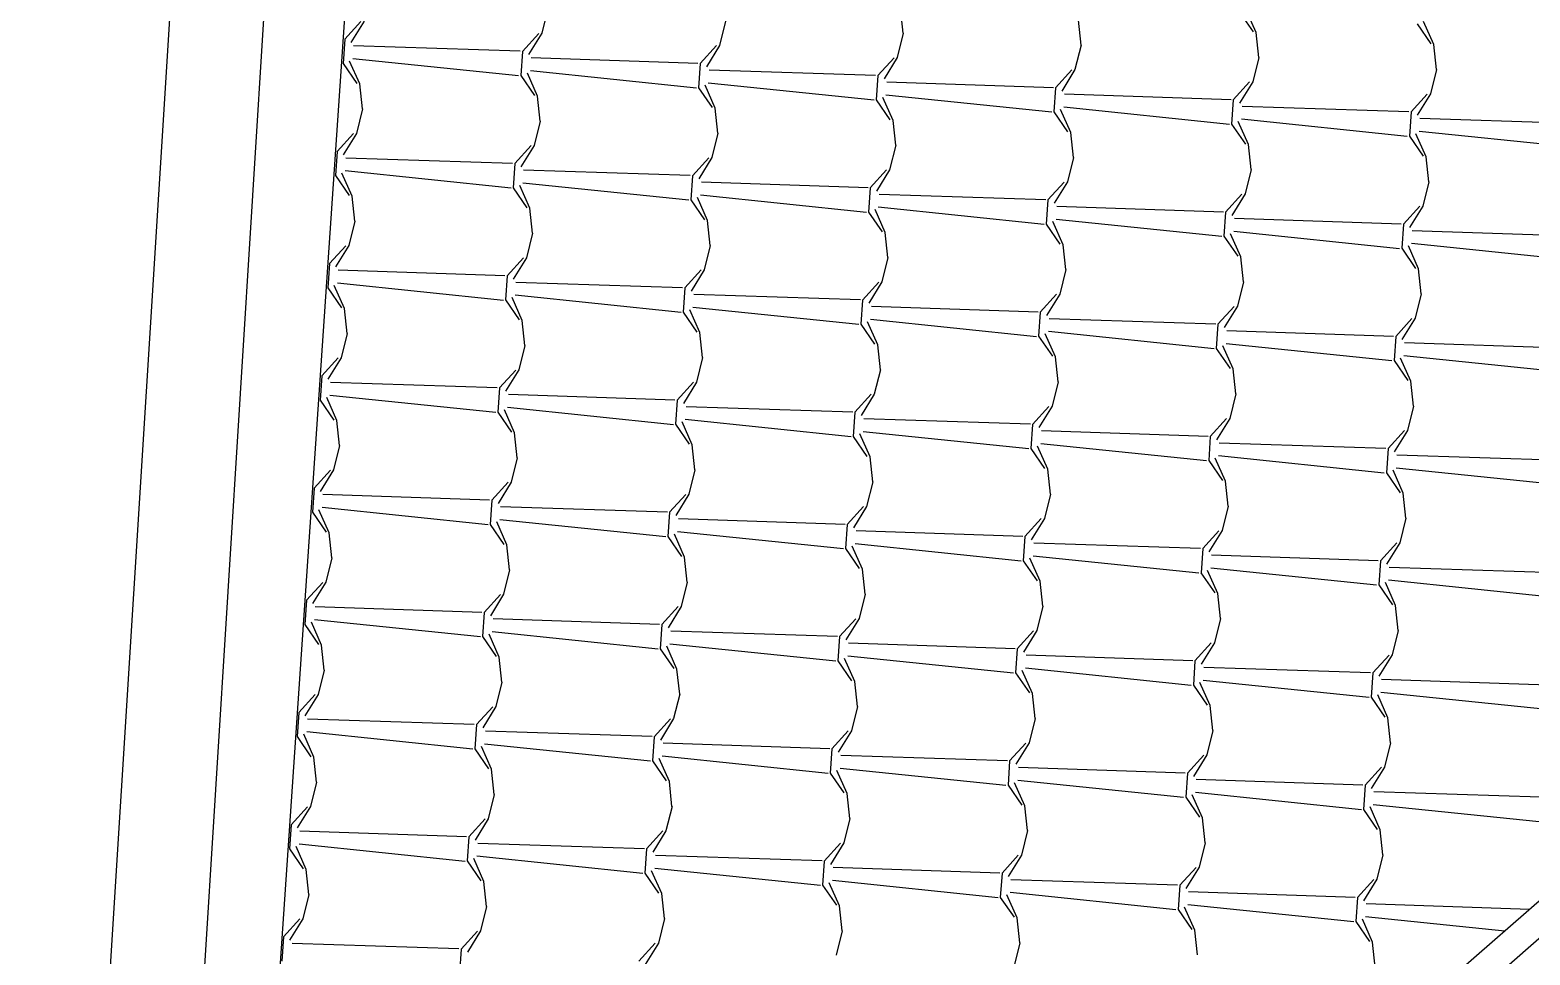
# Model space of a CAD drawing. Extents: x 1037 to 14540, y 1034 to 18285.
# Drawn here: x 5880 to 6200, y 1534.3 to 1731.7 of the extents above; entities that cross this region are included whole.
import ezdxf

# ---------------------------------------------------------------- set-up
doc = ezdxf.new("R2010")
doc.units = 0
doc.header["$LTSCALE"] = 100
doc.header["$MEASUREMENT"] = 0
doc.layers.get('0').update_dxf_attribs({"color": 240, "linetype": 'CONTINUOUS'})
doc.layers.add('proiezioni', color=252, linetype='CONTINUOUS')
doc.layers.add('retini copertura', color=32, linetype='CONTINUOUS')

# ---------------------------------------------------------------- blocks, each defined once
blk = doc.blocks.new('*X1851')
at = {"color": 0}
for p, q in [((6.5109, 17.3488), (6.4981, 17.2968)), ((7.2692, 17.2971), (7.2635, 17.3505)), ((8.0217, 17.2988), (8, 17.3478)), ((6.0775, 17.284), (6.1123, 17.3223)), ((6.119, 17.3226), (6.0908, 17.277)), ((6.8901, 17.323), (6.8772, 17.2709)), ((7.6483, 17.2713), (7.6426, 17.3246)), ((7.9859, 17.3426), (8.0152, 17.3)), ((8.365, 17.3168), (8.3943, 17.2741)), ((8.4009, 17.2729), (8.3791, 17.3219)), ((6.0775, 17.2841), (6.074, 17.2325)), ((6.4566, 17.2582), (6.4914, 17.2965)), ((6.4981, 17.2968), (6.4699, 17.2512)), ((7.2692, 17.2971), (7.2563, 17.2451)), ((8.0274, 17.2454), (8.0218, 17.2988)), ((6.0964, 17.2707), (6.452, 17.259)), ((6.4566, 17.2582), (6.4531, 17.2066)), ((6.8357, 17.2323), (6.8705, 17.2706)), ((6.8772, 17.2709), (6.849, 17.2253)), ((7.6483, 17.2713), (7.6354, 17.2192)), ((8.4066, 17.2196), (8.4009, 17.2729)), ((6.074, 17.2324), (6.1032, 17.1898)), ((6.1098, 17.1886), (6.0881, 17.2376)), ((6.0948, 17.2431), (6.4486, 17.2065)), ((6.4739, 17.2173), (6.8277, 17.1806)), ((6.4756, 17.2449), (6.8311, 17.2331)), ((6.8357, 17.2323), (6.8322, 17.1807)), ((6.8547, 17.219), (7.2102, 17.2073)), ((7.2149, 17.2065), (7.2496, 17.2447)), ((7.2563, 17.2451), (7.2281, 17.1994)), ((7.594, 17.1806), (7.6288, 17.2189)), ((7.6354, 17.2192), (7.6072, 17.1736)), ((8.0274, 17.2454), (8.0146, 17.1933)), ((8.4066, 17.2196), (8.3937, 17.1675)), ((6.1155, 17.1353), (6.1098, 17.1886)), ((6.4531, 17.2066), (6.4824, 17.1639)), ((6.4889, 17.1627), (6.4672, 17.2118)), ((6.8681, 17.1369), (6.8463, 17.1859)), ((6.853, 17.1914), (7.2069, 17.1548)), ((7.2149, 17.2065), (7.2113, 17.1549)), ((7.2338, 17.1932), (7.5893, 17.1814)), ((7.9731, 17.1548), (8.0079, 17.193)), ((8.0146, 17.1934), (7.9864, 17.1477)), ((6.4946, 17.1094), (6.4889, 17.1627)), ((6.8322, 17.1807), (6.8615, 17.1381)), ((7.2113, 17.1549), (7.2406, 17.1122)), ((7.2472, 17.111), (7.2254, 17.1601)), ((7.2321, 17.1656), (7.586, 17.1289)), ((7.594, 17.1806), (7.5905, 17.129)), ((7.6129, 17.1673), (7.9685, 17.1556)), ((7.9731, 17.1548), (7.9696, 17.1032)), ((8.3522, 17.1289), (8.387, 17.1672)), ((8.3937, 17.1675), (8.3655, 17.1219)), ((6.1155, 17.1353), (6.1026, 17.0832)), ((6.8737, 17.0835), (6.8681, 17.1369)), ((7.5905, 17.129), (7.6197, 17.0864)), ((7.6263, 17.0852), (7.6045, 17.1342)), ((7.6113, 17.1397), (7.9651, 17.1031)), ((7.992, 17.1415), (8.3476, 17.1297)), ((8.3522, 17.1289), (8.3487, 17.0773)), ((6.4946, 17.1094), (6.4817, 17.0573)), ((7.2529, 17.0577), (7.2472, 17.111)), ((7.9696, 17.1032), (7.9988, 17.0605)), ((8.0054, 17.0593), (7.9837, 17.1083)), ((7.9904, 17.1139), (8.3442, 17.0772)), ((8.3695, 17.088), (8.7233, 17.0514)), ((8.3712, 17.1156), (8.7267, 17.1038)), ((6.0612, 17.0446), (6.096, 17.0829)), ((6.1026, 17.0832), (6.0744, 17.0376)), ((6.4403, 17.0187), (6.4751, 17.057)), ((6.4817, 17.0573), (6.4535, 17.0117)), ((6.8737, 17.0835), (6.8609, 17.0315)), ((7.2529, 17.0577), (7.24, 17.0056)), ((7.632, 17.0318), (7.6263, 17.0852)), ((8.0111, 17.006), (8.0054, 17.0593)), ((8.3487, 17.0773), (8.378, 17.0347)), ((8.3845, 17.0335), (8.3628, 17.0825)), ((6.0612, 17.0446), (6.0576, 16.993)), ((6.0801, 17.0313), (6.4357, 17.0195)), ((6.8194, 16.9929), (6.8542, 17.0312)), ((6.8609, 17.0315), (6.8327, 16.9859)), ((7.632, 17.0318), (7.6191, 16.9798)), ((8.3902, 16.9801), (8.3845, 17.0335)), ((6.0576, 16.993), (6.0869, 16.9504)), ((6.0935, 16.9492), (6.0717, 16.9982)), ((6.0785, 17.0037), (6.4323, 16.9671)), ((6.4403, 17.0188), (6.4368, 16.9672)), ((6.4592, 17.0054), (6.8148, 16.9937)), ((6.8194, 16.9929), (6.8159, 16.9413)), ((7.1985, 16.967), (7.2333, 17.0053)), ((7.24, 17.0056), (7.2118, 16.96)), ((8.0111, 17.006), (7.9982, 16.9539)), ((6.4368, 16.9671), (6.466, 16.9245)), ((6.4726, 16.9233), (6.4509, 16.9723)), ((6.4576, 16.9778), (6.8114, 16.9412)), ((6.8384, 16.9796), (7.1939, 16.9678)), ((7.1985, 16.967), (7.195, 16.9154)), ((7.5776, 16.9412), (7.6124, 16.9794)), ((7.6191, 16.9798), (7.5909, 16.9342)), ((8.3902, 16.9801), (8.3774, 16.928)), ((6.0992, 16.8958), (6.0935, 16.9491)), ((6.8159, 16.9413), (6.8451, 16.8986)), ((6.8517, 16.8974), (6.83, 16.9465)), ((6.8367, 16.952), (7.1905, 16.9153)), ((7.2175, 16.9537), (7.573, 16.942)), ((7.5776, 16.9412), (7.5741, 16.8896)), ((7.5966, 16.9279), (7.9521, 16.9161)), ((7.9568, 16.9153), (7.9916, 16.9536)), ((7.9982, 16.9539), (7.97, 16.9083)), ((8.3359, 16.8895), (8.3707, 16.9277)), ((8.3773, 16.9281), (8.3491, 16.8824)), ((6.0992, 16.8958), (6.0863, 16.8437)), ((6.4783, 16.87), (6.4726, 16.9233)), ((6.8574, 16.8441), (6.8517, 16.8974)), ((7.195, 16.9154), (7.2243, 16.8728)), ((7.2308, 16.8716), (7.2091, 16.9206)), ((7.2158, 16.9261), (7.5697, 16.8895)), ((7.5949, 16.9003), (7.9488, 16.8636)), ((7.9568, 16.9153), (7.9532, 16.8637)), ((7.9757, 16.902), (8.3312, 16.8903)), ((6.4783, 16.87), (6.4654, 16.8179)), ((7.2365, 16.8182), (7.2308, 16.8716)), ((7.5741, 16.8896), (7.6034, 16.8469)), ((7.61, 16.8457), (7.5882, 16.8948)), ((7.9532, 16.8637), (7.9825, 16.8211)), ((7.9891, 16.8199), (7.9673, 16.8689)), ((7.9741, 16.8744), (8.3279, 16.8378)), ((8.3359, 16.8895), (8.3324, 16.8379)), ((8.3548, 16.8762), (8.7104, 16.8644)), ((6.0448, 16.8052), (6.0796, 16.8434)), ((6.0863, 16.8438), (6.0581, 16.7981)), ((6.8574, 16.8441), (6.8445, 16.792)), ((7.6156, 16.7924), (7.61, 16.8457)), ((8.3324, 16.8379), (8.3616, 16.7952)), ((8.3682, 16.794), (8.3465, 16.843)), ((8.3532, 16.8486), (8.707, 16.8119)), ((6.0448, 16.8052), (6.0413, 16.7536)), ((6.424, 16.7793), (6.4587, 16.8176)), ((6.4654, 16.8179), (6.4372, 16.7723)), ((7.2365, 16.8182), (7.2237, 16.7662)), ((7.9948, 16.7665), (7.9891, 16.8199)), ((6.0638, 16.7919), (6.4193, 16.7801)), ((6.424, 16.7793), (6.4204, 16.7277)), ((6.8031, 16.7534), (6.8379, 16.7917)), ((6.8445, 16.792), (6.8163, 16.7464)), ((7.6157, 16.7924), (7.6028, 16.7403)), ((8.3739, 16.7407), (8.3682, 16.794)), ((6.0413, 16.7536), (6.0706, 16.7109)), ((6.0772, 16.7097), (6.0554, 16.7587)), ((6.0621, 16.7643), (6.416, 16.7276)), ((6.4413, 16.7384), (6.7951, 16.7018)), ((6.4429, 16.766), (6.7984, 16.7542)), ((6.8031, 16.7535), (6.7996, 16.7018)), ((6.822, 16.7401), (7.1776, 16.7284)), ((7.1822, 16.7276), (7.217, 16.7659)), ((7.2237, 16.7662), (7.1955, 16.7206)), ((7.5613, 16.7017), (7.5961, 16.74)), ((7.6028, 16.7403), (7.5746, 16.6947)), ((7.9948, 16.7665), (7.9819, 16.7145)), ((8.3739, 16.7407), (8.361, 16.6886)), ((6.0828, 16.6564), (6.0771, 16.7097)), ((6.4204, 16.7277), (6.4497, 16.6851)), ((6.4563, 16.6839), (6.4345, 16.7329)), ((6.8354, 16.658), (6.8136, 16.707)), ((6.8204, 16.7125), (7.1742, 16.6759)), ((7.1822, 16.7276), (7.1787, 16.676)), ((7.2011, 16.7143), (7.5567, 16.7025)), ((7.9404, 16.6759), (7.9752, 16.7141)), ((7.9819, 16.7145), (7.9537, 16.6689)), ((6.4619, 16.6305), (6.4563, 16.6838)), ((6.7995, 16.7018), (6.8288, 16.6592)), ((7.1787, 16.676), (7.2079, 16.6333)), ((7.2145, 16.6321), (7.1928, 16.6812)), ((7.1995, 16.6867), (7.5533, 16.65)), ((7.5613, 16.7017), (7.5578, 16.6501)), ((7.5803, 16.6884), (7.9358, 16.6767)), ((7.9404, 16.6759), (7.9369, 16.6243)), ((8.3196, 16.65), (8.3543, 16.6883)), ((8.361, 16.6886), (8.3328, 16.643)), ((6.0828, 16.6564), (6.07, 16.6043)), ((6.8411, 16.6047), (6.8354, 16.658)), ((7.5578, 16.6501), (7.5871, 16.6075)), ((7.5936, 16.6063), (7.5719, 16.6553)), ((7.5786, 16.6608), (7.9325, 16.6242)), ((7.9594, 16.6626), (8.3149, 16.6508)), ((8.3196, 16.65), (8.316, 16.5984)), ((6.462, 16.6305), (6.4491, 16.5784)), ((7.2202, 16.5788), (7.2145, 16.6321)), ((7.9369, 16.6243), (7.9662, 16.5816)), ((7.9727, 16.5804), (7.951, 16.6295)), ((7.9577, 16.635), (8.3116, 16.5983)), ((8.3369, 16.6091), (8.6907, 16.5725)), ((8.3385, 16.6367), (8.694, 16.625)), ((6.0285, 16.5657), (6.0633, 16.604)), ((6.07, 16.6043), (6.0418, 16.5587)), ((6.4076, 16.5399), (6.4424, 16.5781)), ((6.4491, 16.5785), (6.4209, 16.5328)), ((6.8411, 16.6047), (6.8282, 16.5526)), ((7.2202, 16.5788), (7.2073, 16.5267)), ((7.5993, 16.5529), (7.5936, 16.6063)), ((7.9784, 16.5271), (7.9728, 16.5804)), ((8.316, 16.5984), (8.3453, 16.5558)), ((8.3519, 16.5546), (8.3301, 16.6036)), ((6.0285, 16.5657), (6.025, 16.5141)), ((6.0474, 16.5524), (6.403, 16.5407)), ((6.7867, 16.514), (6.8215, 16.5523)), ((6.8282, 16.5526), (6.8, 16.507)), ((7.5993, 16.5529), (7.5865, 16.5009)), ((8.3576, 16.5012), (8.3519, 16.5546)), ((6.025, 16.5141), (6.0542, 16.4715)), ((6.0608, 16.4703), (6.0391, 16.5193)), ((6.0458, 16.5248), (6.3997, 16.4882)), ((6.4076, 16.5399), (6.4041, 16.4883)), ((6.4266, 16.5266), (6.7821, 16.5148)), ((6.7867, 16.514), (6.7832, 16.4624)), ((7.1659, 16.4881), (7.2007, 16.5264)), ((7.2073, 16.5267), (7.1791, 16.4811)), ((7.9784, 16.5271), (7.9656, 16.475)), ((6.4041, 16.4883), (6.4334, 16.4456)), ((6.4399, 16.4444), (6.4182, 16.4934)), ((6.4249, 16.499), (6.7788, 16.4623)), ((6.8057, 16.5007), (7.1612, 16.489)), ((7.1659, 16.4881), (7.1623, 16.4365)), ((7.545, 16.4623), (7.5798, 16.5006)), ((7.5864, 16.5009), (7.5582, 16.4553)), ((8.3576, 16.5012), (8.3447, 16.4492)), ((6.0665, 16.4169), (6.0608, 16.4703)), ((6.7832, 16.4624), (6.8125, 16.4198)), ((6.8191, 16.4186), (6.7973, 16.4676)), ((6.8041, 16.4731), (7.1579, 16.4365)), ((7.1832, 16.4472), (7.537, 16.4106)), ((7.1848, 16.4748), (7.5403, 16.4631)), ((7.545, 16.4623), (7.5415, 16.4107)), ((7.5639, 16.449), (7.9195, 16.4372)), ((7.9241, 16.4364), (7.9589, 16.4747)), ((7.9656, 16.475), (7.9374, 16.4294)), ((8.3032, 16.4106), (8.338, 16.4488)), ((8.3447, 16.4492), (8.3165, 16.4036)), ((6.0665, 16.4169), (6.0536, 16.3649)), ((6.4456, 16.3911), (6.4399, 16.4444)), ((6.8247, 16.3652), (6.8191, 16.4185)), ((7.1623, 16.4365), (7.1916, 16.3939)), ((7.1982, 16.3927), (7.1764, 16.4417)), ((7.5773, 16.3668), (7.5556, 16.4159)), ((7.5623, 16.4214), (7.9161, 16.3848)), ((7.9241, 16.4364), (7.9206, 16.3848)), ((7.943, 16.4231), (8.2986, 16.4114)), ((6.4456, 16.3911), (6.4328, 16.339)), ((7.2039, 16.3394), (7.1982, 16.3927)), ((7.5415, 16.4107), (7.5707, 16.368)), ((7.9206, 16.3848), (7.9498, 16.3422)), ((7.9564, 16.341), (7.9347, 16.39)), ((7.9414, 16.3955), (8.2952, 16.3589)), ((8.3032, 16.4106), (8.2997, 16.359)), ((8.3222, 16.3973), (8.6777, 16.3855)), ((6.0122, 16.3263), (6.047, 16.3645)), ((6.0536, 16.3649), (6.0254, 16.3192)), ((6.8247, 16.3652), (6.8119, 16.3131)), ((7.583, 16.3135), (7.5773, 16.3668)), ((8.2997, 16.359), (8.329, 16.3163)), ((8.3355, 16.3151), (8.3138, 16.3642)), ((8.3205, 16.3697), (8.6744, 16.333)), ((6.0122, 16.3263), (6.0087, 16.2747)), ((6.3913, 16.3004), (6.4261, 16.3387)), ((6.4328, 16.339), (6.4046, 16.2934)), ((7.2039, 16.3394), (7.191, 16.2873)), ((7.9621, 16.2876), (7.9564, 16.341)), ((6.0311, 16.313), (6.3866, 16.3012)), ((6.3913, 16.3004), (6.3878, 16.2488)), ((6.7704, 16.2746), (6.8052, 16.3128)), ((6.8119, 16.3132), (6.7837, 16.2675)), ((7.191, 16.2873), (7.1628, 16.2417)), ((7.583, 16.3135), (7.5701, 16.2614)), ((7.9621, 16.2876), (7.9492, 16.2356)), ((8.3412, 16.2618), (8.3355, 16.3151)), ((6.0086, 16.2747), (6.0379, 16.232)), ((6.0445, 16.2308), (6.0227, 16.2799)), ((6.0295, 16.2854), (6.3833, 16.2487)), ((6.4086, 16.2595), (6.7624, 16.2229)), ((6.4102, 16.2871), (6.7658, 16.2754)), ((6.7704, 16.2746), (6.7669, 16.223)), ((6.7893, 16.2613), (7.1449, 16.2495)), ((7.1495, 16.2487), (7.1843, 16.287)), ((7.5287, 16.2228), (7.5634, 16.2611)), ((7.5701, 16.2614), (7.5419, 16.2158)), ((8.3412, 16.2618), (8.3284, 16.2097)), ((6.0502, 16.1775), (6.0445, 16.2308)), ((6.3878, 16.2488), (6.417, 16.2062)), ((6.4236, 16.205), (6.4019, 16.254)), ((6.8027, 16.1791), (6.781, 16.2281)), ((6.7877, 16.2337), (7.1416, 16.197)), ((7.1495, 16.2487), (7.146, 16.1971)), ((7.1685, 16.2354), (7.524, 16.2237)), ((7.9078, 16.197), (7.9426, 16.2353)), ((7.9492, 16.2356), (7.921, 16.19)), ((6.4293, 16.1516), (6.4236, 16.205)), ((6.7669, 16.223), (6.7962, 16.1803)), ((7.146, 16.1971), (7.1753, 16.1545)), ((7.1818, 16.1533), (7.1601, 16.2023)), ((7.1668, 16.2078), (7.5207, 16.1712)), ((7.5287, 16.2228), (7.5251, 16.1712)), ((7.5476, 16.2095), (7.9031, 16.1978)), ((7.9078, 16.197), (7.9043, 16.1454)), ((8.2869, 16.1711), (8.3217, 16.2094)), ((8.3284, 16.2097), (8.3001, 16.1641)), ((6.0502, 16.1775), (6.0373, 16.1254)), ((6.8084, 16.1258), (6.8027, 16.1791)), ((7.5251, 16.1712), (7.5544, 16.1286)), ((7.561, 16.1274), (7.5392, 16.1764)), ((7.546, 16.1819), (7.8998, 16.1453)), ((7.9267, 16.1837), (8.2822, 16.1719)), ((8.2869, 16.1711), (8.2834, 16.1195)), ((6.4293, 16.1516), (6.4164, 16.0996)), ((7.1875, 16.0999), (7.1818, 16.1532)), ((7.5667, 16.0741), (7.561, 16.1274)), ((7.9042, 16.1454), (7.9335, 16.1027)), ((7.9401, 16.1015), (7.9183, 16.1506)), ((7.9251, 16.1561), (8.2789, 16.1195)), ((8.3042, 16.1302), (8.658, 16.0936)), ((8.3058, 16.1578), (8.6614, 16.1461)), ((5.9958, 16.0868), (6.0306, 16.1251)), ((6.0373, 16.1254), (6.0091, 16.0798)), ((6.375, 16.061), (6.4098, 16.0992)), ((6.4164, 16.0996), (6.3882, 16.0539)), ((6.8084, 16.1258), (6.7955, 16.0737)), ((7.1875, 16.0999), (7.1747, 16.0478)), ((7.9458, 16.0482), (7.9401, 16.1015)), ((8.2834, 16.1195), (8.3126, 16.0769)), ((8.3192, 16.0757), (8.2975, 16.1247)), ((5.9958, 16.0868), (5.9923, 16.0352)), ((6.0148, 16.0735), (6.3703, 16.0618)), ((6.7541, 16.0351), (6.7889, 16.0734)), ((6.7955, 16.0737), (6.7673, 16.0281)), ((7.5667, 16.0741), (7.5538, 16.022)), ((8.3249, 16.0223), (8.3192, 16.0757)), ((5.9923, 16.0352), (6.0216, 15.9926)), ((6.0282, 15.9914), (6.0064, 16.0404)), ((6.0132, 16.0459), (6.367, 16.0093)), ((6.375, 16.061), (6.3714, 16.0094)), ((6.3939, 16.0477), (6.7494, 16.0359)), ((6.7541, 16.0351), (6.7506, 15.9835)), ((7.1332, 16.0093), (7.168, 16.0475)), ((7.1747, 16.0479), (7.1465, 16.0022)), ((7.9458, 16.0482), (7.9329, 15.9961)), ((6.3714, 16.0094), (6.4007, 15.9667)), ((6.4073, 15.9655), (6.3855, 16.0146)), ((6.3923, 16.0201), (6.7461, 15.9834)), ((6.773, 16.0218), (7.1285, 16.0101)), ((7.1332, 16.0093), (7.1297, 15.9577)), ((7.5123, 15.9834), (7.5471, 16.0217)), ((7.5538, 16.022), (7.5256, 15.9764)), ((8.3249, 16.0223), (8.312, 15.9703)), ((6.0338, 15.938), (6.0282, 15.9914)), ((6.7506, 15.9835), (6.7798, 15.9409)), ((6.7864, 15.9397), (6.7647, 15.9887)), ((6.7714, 15.9942), (7.1252, 15.9576)), ((7.1505, 15.9684), (7.5044, 15.9317)), ((7.1521, 15.996), (7.5077, 15.9842)), ((7.5123, 15.9834), (7.5088, 15.9318)), ((7.5312, 15.9701), (7.8868, 15.9584)), ((7.8914, 15.9575), (7.9262, 15.9958)), ((7.9329, 15.9961), (7.9047, 15.9505)), ((8.2706, 15.9317), (8.3054, 15.97)), ((8.312, 15.9703), (8.2838, 15.9247)), ((6.0338, 15.938), (6.021, 15.886)), ((6.413, 15.9122), (6.4073, 15.9655)), ((6.7921, 15.8863), (6.7864, 15.9397)), ((7.1297, 15.9577), (7.1589, 15.915)), ((7.1655, 15.9138), (7.1438, 15.9628)), ((7.5446, 15.888), (7.5229, 15.937)), ((7.5296, 15.9425), (7.8835, 15.9059)), ((7.8914, 15.9575), (7.8879, 15.9059)), ((7.9104, 15.9442), (8.2659, 15.9325)), ((6.413, 15.9122), (6.4001, 15.8601)), ((7.1712, 15.8605), (7.1655, 15.9138)), ((7.5088, 15.9318), (7.5381, 15.8892)), ((7.8879, 15.9059), (7.9172, 15.8633)), ((7.9238, 15.8621), (7.902, 15.9111)), ((7.9088, 15.9166), (8.2626, 15.88)), ((8.2706, 15.9317), (8.267, 15.8801)), ((8.2895, 15.9184), (8.645, 15.9066)), ((5.9795, 15.8474), (6.0143, 15.8857)), ((6.021, 15.886), (5.9928, 15.8404)), ((6.7921, 15.8863), (6.7792, 15.8343)), ((7.5503, 15.8346), (7.5446, 15.8879)), ((8.267, 15.8801), (8.2963, 15.8375)), ((8.3029, 15.8362), (8.2811, 15.8853)), ((8.2879, 15.8908), (8.6417, 15.8542)), ((5.9795, 15.8474), (5.976, 15.7958)), ((6.3586, 15.8215), (6.3934, 15.8598)), ((6.4001, 15.8601), (6.3719, 15.8145)), ((7.1712, 15.8605), (7.1583, 15.8084)), ((7.9294, 15.8088), (7.9238, 15.8621)), ((5.9984, 15.8341), (6.354, 15.8223)), ((6.3586, 15.8215), (6.3551, 15.7699)), ((6.3776, 15.8082), (6.7331, 15.7965)), ((6.7378, 15.7957), (6.7725, 15.8339)), ((6.7792, 15.8343), (6.751, 15.7886)), ((7.1169, 15.7698), (7.1517, 15.8081)), ((7.1583, 15.8084), (7.1301, 15.7628)), ((7.5503, 15.8346), (7.5375, 15.7825)), ((7.9295, 15.8088), (7.9166, 15.7567)), ((8.3086, 15.7829), (8.3029, 15.8362)), ((5.976, 15.7958), (6.0053, 15.7531)), ((6.0118, 15.7519), (5.9901, 15.801)), ((5.9968, 15.8065), (6.3507, 15.7699)), ((6.376, 15.7806), (6.7298, 15.744)), ((6.7378, 15.7957), (6.7342, 15.7441)), ((6.7567, 15.7824), (7.1122, 15.7706)), ((7.496, 15.744), (7.5308, 15.7822)), ((7.5375, 15.7826), (7.5092, 15.7369)), ((8.3086, 15.7829), (8.2957, 15.7308)), ((6.0175, 15.6986), (6.0118, 15.7519)), ((6.3551, 15.7699), (6.3844, 15.7273)), ((6.3909, 15.7261), (6.3692, 15.7751)), ((6.7342, 15.7441), (6.7635, 15.7014)), ((6.7701, 15.7002), (6.7483, 15.7493)), ((6.7551, 15.7548), (7.1089, 15.7181)), ((7.1169, 15.7698), (7.1134, 15.7182)), ((7.1358, 15.7565), (7.4913, 15.7448)), ((7.496, 15.744), (7.4925, 15.6924)), ((7.8751, 15.7181), (7.9099, 15.7564)), ((7.9166, 15.7567), (7.8884, 15.7111)), ((6.3966, 15.6727), (6.3909, 15.7261)), ((7.1133, 15.7182), (7.1426, 15.6756)), ((7.1492, 15.6744), (7.1274, 15.7234)), ((7.1342, 15.7289), (7.488, 15.6923)), ((7.5149, 15.7307), (7.8704, 15.7189)), ((7.8751, 15.7181), (7.8716, 15.6665)), ((8.2542, 15.6922), (8.289, 15.7305)), ((8.2957, 15.7308), (8.2675, 15.6852)), ((6.0175, 15.6986), (6.0046, 15.6465)), ((6.7757, 15.6469), (6.7701, 15.7002)), ((7.4925, 15.6924), (7.5217, 15.6497)), ((7.5283, 15.6485), (7.5066, 15.6975)), ((7.5133, 15.7031), (7.8672, 15.6664)), ((7.894, 15.7048), (8.2496, 15.6931)), ((8.2542, 15.6922), (8.2507, 15.6406)), ((6.3966, 15.6727), (6.3838, 15.6207)), ((7.1549, 15.621), (7.1492, 15.6744)), ((7.534, 15.5952), (7.5283, 15.6485)), ((7.8716, 15.6665), (7.9009, 15.6239)), ((7.9074, 15.6227), (7.8857, 15.6717)), ((7.8924, 15.6772), (8.2463, 15.6406)), ((8.2716, 15.6513), (8.6254, 15.6147)), ((8.2731, 15.6789), (8.6287, 15.6672)), ((5.9632, 15.6079), (5.998, 15.6462)), ((6.0046, 15.6465), (5.9764, 15.6009)), ((6.3423, 15.5821), (6.3771, 15.6204)), ((6.3838, 15.6207), (6.3556, 15.5751)), ((6.7758, 15.6469), (6.7629, 15.5948)), ((7.1549, 15.621), (7.142, 15.569)), ((7.9131, 15.5693), (7.9074, 15.6226)), ((8.2507, 15.6406), (8.28, 15.598)), ((8.2865, 15.5968), (8.2648, 15.6458)), ((5.9632, 15.6079), (5.9597, 15.5563)), ((5.9821, 15.5946), (6.3376, 15.5829)), ((6.7214, 15.5562), (6.7562, 15.5945)), ((6.7629, 15.5948), (6.7347, 15.5492)), ((7.534, 15.5952), (7.5211, 15.5431)), ((8.2922, 15.5435), (8.2866, 15.5968)), ((5.9597, 15.5563), (5.9889, 15.5137)), ((5.9955, 15.5125), (5.9738, 15.5615)), ((5.9805, 15.567), (6.3344, 15.5304)), ((6.3423, 15.5821), (6.3388, 15.5305)), ((6.3612, 15.5688), (6.7168, 15.557)), ((6.7214, 15.5562), (6.7179, 15.5046)), ((7.1005, 15.5304), (7.1353, 15.5686)), ((7.142, 15.569), (7.1138, 15.5233)), ((7.9131, 15.5693), (7.9003, 15.5172)), ((6.3388, 15.5305), (6.368, 15.4878)), ((6.3746, 15.4866), (6.3529, 15.5357)), ((6.3596, 15.5412), (6.7135, 15.5046)), ((6.7403, 15.5429), (7.0959, 15.5312)), ((7.1005, 15.5304), (7.097, 15.4788)), ((7.4797, 15.5045), (7.5145, 15.5428)), ((7.5211, 15.5431), (7.4929, 15.4975)), ((8.2922, 15.5434), (8.2794, 15.4914)), ((6.0012, 15.4592), (5.9955, 15.5125)), ((6.7179, 15.5046), (6.7472, 15.462)), ((6.7537, 15.4608), (6.732, 15.5098)), ((6.7388, 15.5153), (7.0926, 15.4787)), ((7.1179, 15.4895), (7.4717, 15.4528)), ((7.1195, 15.5171), (7.475, 15.5053)), ((7.4797, 15.5045), (7.4761, 15.4529)), ((7.4986, 15.4912), (7.8541, 15.4795)), ((7.8588, 15.4787), (7.8936, 15.5169)), ((7.9002, 15.5173), (7.872, 15.4716)), ((8.2379, 15.4528), (8.2727, 15.4911)), ((8.2794, 15.4914), (8.2512, 15.4458)), ((6.0012, 15.4592), (5.9883, 15.4071)), ((6.3803, 15.4333), (6.3746, 15.4866)), ((6.7594, 15.4074), (6.7537, 15.4608)), ((7.097, 15.4788), (7.1263, 15.4361)), ((7.1329, 15.4349), (7.1111, 15.484)), ((7.512, 15.4091), (7.4902, 15.4581)), ((7.497, 15.4636), (7.8508, 15.427)), ((7.8588, 15.4787), (7.8553, 15.4271)), ((7.8777, 15.4654), (8.2332, 15.4536)), ((6.3803, 15.4333), (6.3674, 15.3812)), ((7.1385, 15.3816), (7.1329, 15.4349)), ((7.4761, 15.4529), (7.5054, 15.4103)), ((7.8553, 15.4271), (7.8845, 15.3844)), ((7.8911, 15.3832), (7.8693, 15.4322)), ((7.8761, 15.4378), (8.2299, 15.4011)), ((8.2379, 15.4528), (8.2344, 15.4012)), ((8.2568, 15.4395), (8.6055, 15.428)), ((5.9469, 15.3685), (5.9816, 15.4068)), ((5.9883, 15.4071), (5.9601, 15.3615)), ((6.7594, 15.4074), (6.7466, 15.3554)), ((7.5177, 15.3557), (7.512, 15.4091)), ((8.2344, 15.4012), (8.2636, 15.3586)), ((8.2702, 15.3574), (8.2485, 15.4064)), ((8.2552, 15.4119), (8.5521, 15.3812)), ((5.9469, 15.3685), (5.9433, 15.3169)), ((6.326, 15.3426), (6.3608, 15.3809)), ((6.3674, 15.3812), (6.3392, 15.3356)), ((7.1385, 15.3816), (7.1257, 15.3295)), ((7.8968, 15.3299), (7.8911, 15.3832)), ((5.9658, 15.3552), (6.3213, 15.3435)), ((6.326, 15.3426), (6.3225, 15.291)), ((6.7051, 15.3168), (6.7399, 15.3551)), ((6.7466, 15.3554), (6.7184, 15.3098)), ((7.5177, 15.3557), (7.5048, 15.3037)), ((8.2759, 15.304), (8.2702, 15.3573))]:
    blk.add_line(p, q, dxfattribs=at)

msp = doc.modelspace()

# ---------------------------------------------------------------- linework, layer by layer
at = {"layer": 'proiezioni'}
for p, q in [((5880.03, 1257.57), (5945.19, 2299.39)), ((5962.2, 2250.96), (5901.39, 1278.68)), ((5980.64, 2225.79), (5917.27, 1296.57)), ((5915, 1294.58), (6416.45, 1733.64)), ((5918.95, 1290.07), (6423.21, 1731.59))]:
    msp.add_line(p, q, dxfattribs=at)

# ---------------------------------------------------------------- block references
at = {"layer": 'retini copertura', "xscale": 100, "yscale": 100, "zscale": 100}
msp.add_blockref('*X1851', (5339.41, 1.3), dxfattribs=at)

doc.saveas('drawing.dxf')
